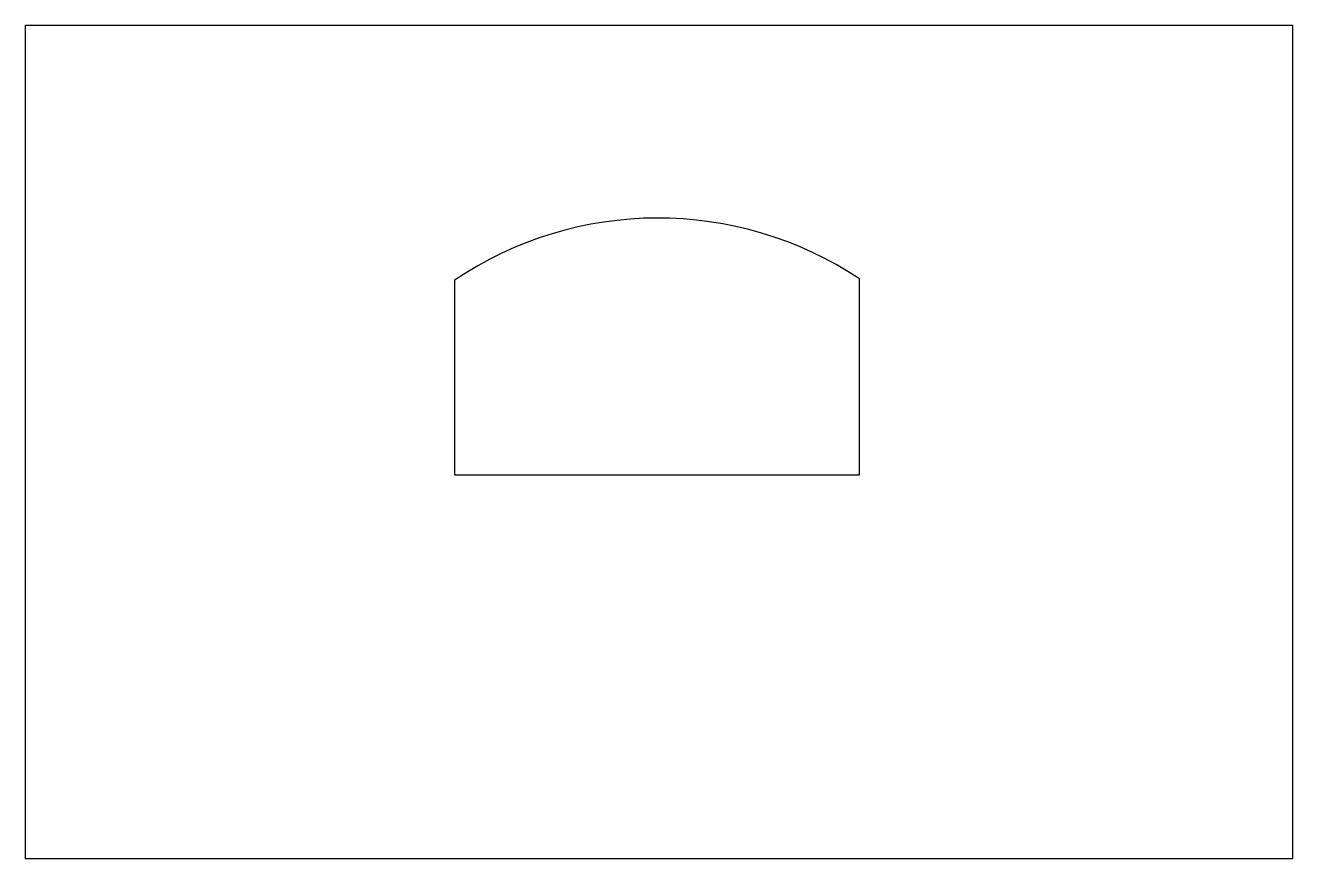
# Model space of a CAD drawing. Extents: x -6.2 to 6.3, y 8.2 to 16.4.
import ezdxf

# ---------------------------------------------------------------- set-up
doc = ezdxf.new("R2010")
doc.units = 0
doc.layers.get('0').update_dxf_attribs({"linetype": 'CONTINUOUS'})

msp = doc.modelspace()

# ---------------------------------------------------------------- linework, layer by layer
msp.add_lwpolyline([(6.255, 8.184), (-6.231, 8.184), (-6.231, 16.4), (6.255, 16.4)], close=True)
msp.add_lwpolyline([(-2.003, 13.886), (-2.003, 11.967), (1.987, 11.967), (1.987, 13.901, 0.304093)], format="xyb", close=True)

doc.saveas('drawing.dxf')
